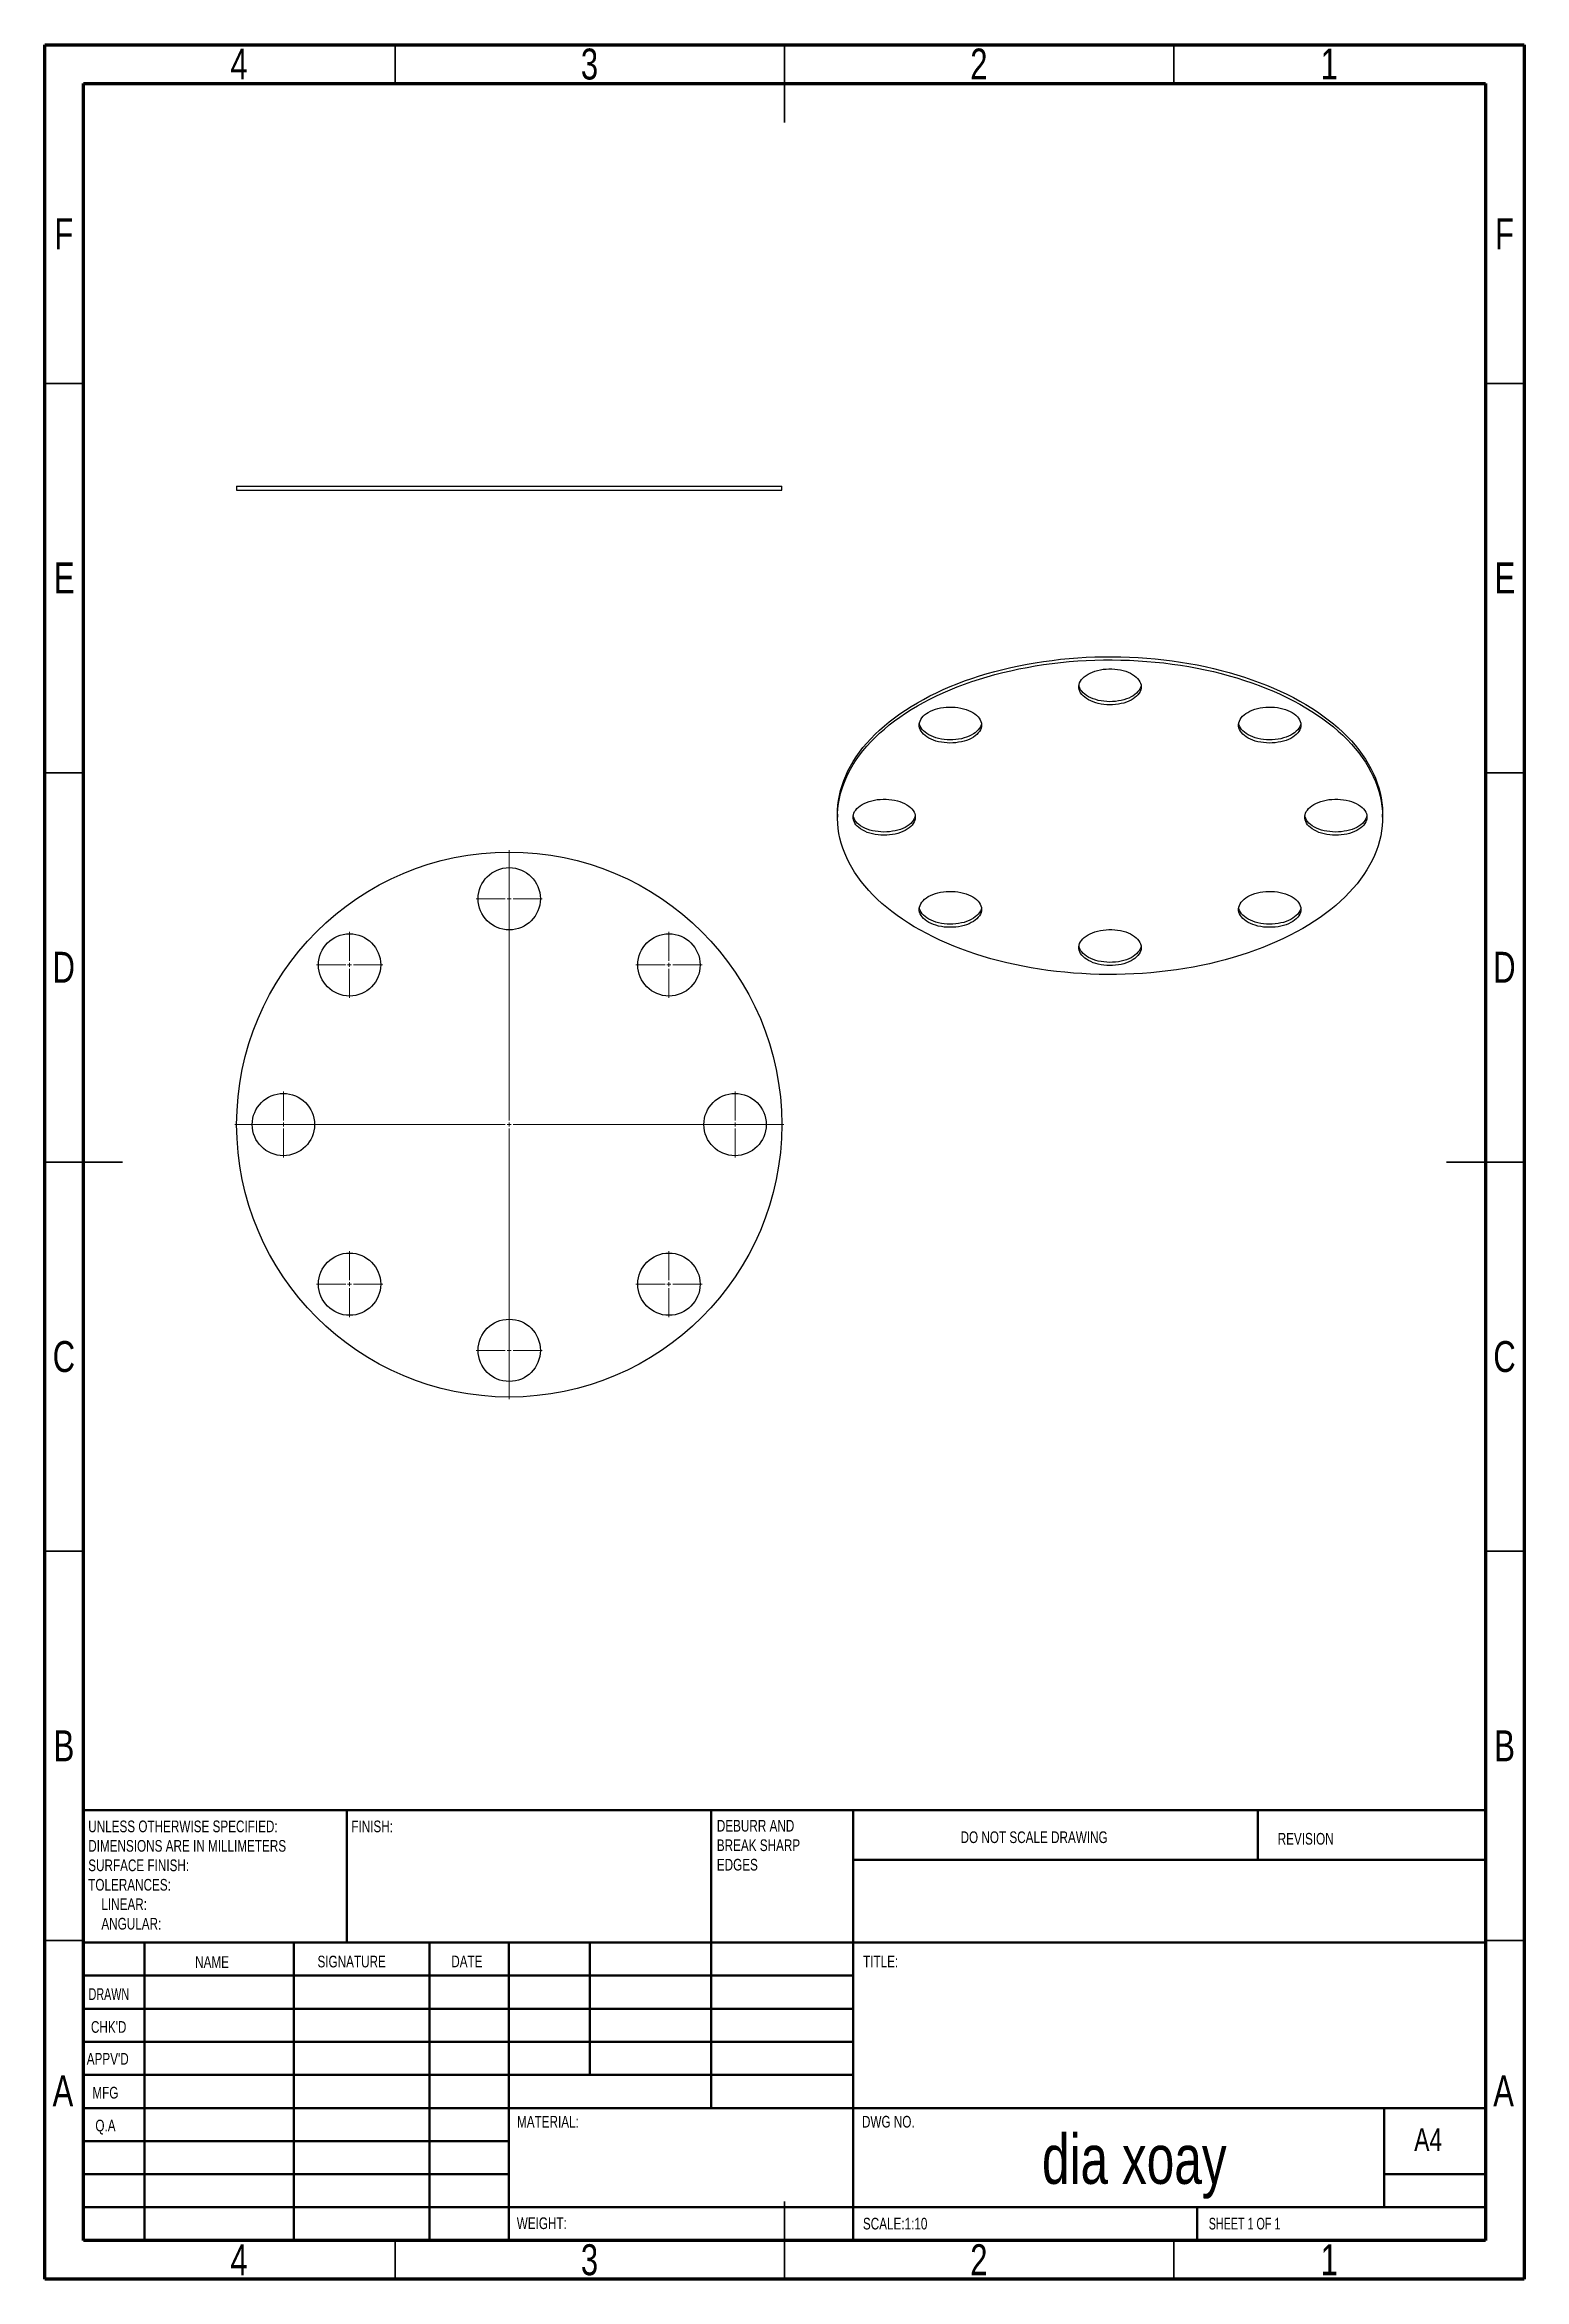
# Model space of a CAD drawing. Header units: millimetres. Extents: x 15 to 205, y 5 to 292.
import ezdxf

# ---------------------------------------------------------------- set-up
doc = ezdxf.new("R2010")
doc.units = ezdxf.units.MM
doc.styles.add('SLDTEXTSTYLE0', font='TXT', dxfattribs={"width": 0.75})
doc.styles.add('SLDTEXTSTYLE1', font='TXT', dxfattribs={"width": 0.686449})
doc.styles.add('SLDTEXTSTYLE2', font='TXT', dxfattribs={"width": 0.6875})

# ---------------------------------------------------------------- blocks, each defined once
blk = doc.blocks.new('SW_CENTERMARKSYMBOL_0')
at = {"color": 0, "linetype": 'Continuous', "lineweight": 18}
for p, q in [((0, 0.5), (0, 35.25)), ((-0.5, 0), (-35.25, 0)), ((0, 0), (-0.25, 0)), ((0, 0), (0, 0.25)), ((0, 0), (0, -0.25)), ((0, 0), (0.25, 0)), ((0.5, 0), (35.25, 0)), ((0, -0.5), (0, -35.25))]:
    blk.add_line(p, q, dxfattribs=at)
blk = doc.blocks.new('SW_CENTERMARKSYMBOL_1')
at = {"color": 0, "linetype": 'Continuous', "lineweight": 18}
for p, q in [((0, 0.5), (0, 4.25)), ((-0.5, 0), (-4.25, 0)), ((0, 0), (-0.25, 0)), ((0, 0), (0, 0.25)), ((0, 0), (0, -0.25)), ((0, 0), (0.25, 0)), ((0.5, 0), (4.25, 0)), ((0, -0.5), (0, -4.25))]:
    blk.add_line(p, q, dxfattribs=at)
blk = doc.blocks.new('SW_CENTERMARKSYMBOL_2')
at = {"color": 0, "linetype": 'Continuous', "lineweight": 18}
for p, q in [((0, 0.5), (0, 4.25)), ((-0.5, 0), (-4.25, 0)), ((0, 0), (-0.25, 0)), ((0, 0), (0, 0.25)), ((0, 0), (0, -0.25)), ((0, 0), (0.25, 0)), ((0.5, 0), (4.25, 0)), ((0, -0.5), (0, -4.25))]:
    blk.add_line(p, q, dxfattribs=at)
blk = doc.blocks.new('SW_CENTERMARKSYMBOL_3')
at = {"color": 0, "linetype": 'Continuous', "lineweight": 18}
for p, q in [((0, 0.5), (0, 4.25)), ((-0.5, 0), (-4.25, 0)), ((0, 0), (-0.25, 0)), ((0, 0), (0, 0.25)), ((0, 0), (0, -0.25)), ((0, 0), (0.25, 0)), ((0.5, 0), (4.25, 0)), ((0, -0.5), (0, -4.25))]:
    blk.add_line(p, q, dxfattribs=at)
blk = doc.blocks.new('SW_CENTERMARKSYMBOL_4')
at = {"color": 0, "linetype": 'Continuous', "lineweight": 18}
for p, q in [((0, 0.5), (0, 4.25)), ((-0.5, 0), (-4.25, 0)), ((0, 0), (-0.25, 0)), ((0, 0), (0, 0.25)), ((0, 0), (0, -0.25)), ((0, 0), (0.25, 0)), ((0.5, 0), (4.25, 0)), ((0, -0.5), (0, -4.25))]:
    blk.add_line(p, q, dxfattribs=at)
blk = doc.blocks.new('SW_CENTERMARKSYMBOL_5')
at = {"color": 0, "linetype": 'Continuous', "lineweight": 18}
for p, q in [((0, 0.5), (0, 4.25)), ((-0.5, 0), (-4.25, 0)), ((0, 0), (-0.25, 0)), ((0, 0), (0, 0.25)), ((0, 0), (0, -0.25)), ((0, 0), (0.25, 0)), ((0.5, 0), (4.25, 0)), ((0, -0.5), (0, -4.25))]:
    blk.add_line(p, q, dxfattribs=at)
blk = doc.blocks.new('SW_CENTERMARKSYMBOL_6')
at = {"color": 0, "linetype": 'Continuous', "lineweight": 18}
for p, q in [((0, 0.5), (0, 4.25)), ((-0.5, 0), (-4.25, 0)), ((0, 0), (-0.25, 0)), ((0, 0), (0, 0.25)), ((0, 0), (0, -0.25)), ((0, 0), (0.25, 0)), ((0.5, 0), (4.25, 0)), ((0, -0.5), (0, -4.25))]:
    blk.add_line(p, q, dxfattribs=at)
blk = doc.blocks.new('SW_CENTERMARKSYMBOL_7')
at = {"color": 0, "linetype": 'Continuous', "lineweight": 18}
for p, q in [((0, 0.5), (0, 4.25)), ((-0.5, 0), (-4.25, 0)), ((0, 0), (-0.25, 0)), ((0, 0), (0, 0.25)), ((0, 0), (0, -0.25)), ((0, 0), (0.25, 0)), ((0.5, 0), (4.25, 0)), ((0, -0.5), (0, -4.25))]:
    blk.add_line(p, q, dxfattribs=at)
blk = doc.blocks.new('SW_CENTERMARKSYMBOL_8')
at = {"color": 0, "linetype": 'Continuous', "lineweight": 18}
for p, q in [((0, 0.5), (0, 4.25)), ((-0.5, 0), (-4.25, 0)), ((0, 0), (-0.25, 0)), ((0, 0), (0, 0.25)), ((0, 0), (0, -0.25)), ((0, 0), (0.25, 0)), ((0.5, 0), (4.25, 0)), ((0, -0.5), (0, -4.25))]:
    blk.add_line(p, q, dxfattribs=at)

msp = doc.modelspace()

# ---------------------------------------------------------------- linework, layer by layer
at = {"color": 7, "linetype": 'Continuous', "lineweight": 70}
for p, q in [((15, 5), (15, 292)), ((15, 292), (205, 292)), ((205, 292), (205, 5)), ((20, 10), (20, 287)), ((20, 287), (200, 287)), ((200, 287), (200, 10)), ((200, 10), (20, 10)), ((205, 5), (15, 5))]:
    msp.add_line(p, q, dxfattribs=at)
at = {"color": 7, "linetype": 'Continuous', "lineweight": 35}
for p, q in [((60, 287), (60, 292)), ((110, 292), (110, 282)), ((110, 287), (110, 292)), ((160, 287), (160, 292)), ((20, 248.5), (15, 248.5)), ((200, 248.5), (205, 248.5)), ((20, 198.5), (15, 198.5)), ((200, 198.5), (205, 198.5)), ((15, 148.5), (25, 148.5)), ((20, 148.5), (15, 148.5)), ((205, 148.5), (195, 148.5)), ((200, 148.5), (205, 148.5)), ((20, 98.5), (15, 98.5)), ((200, 98.5), (205, 98.5)), ((20, 48.5), (15, 48.5)), ((200, 48.5), (205, 48.5)), ((110, 5), (110, 15)), ((60, 10), (60, 5)), ((110, 10), (110, 5)), ((160, 10), (160, 5))]:
    msp.add_line(p, q, dxfattribs=at)
at = {"color": 7, "linetype": 'Continuous', "lineweight": 25}
for p, q in [((39.65, 235.28), (39.65, 234.78)), ((39.65, 235.28), (74.65, 235.28)), ((39.65, 234.78), (74.65, 234.78)), ((74.65, 235.28), (109.65, 235.28)), ((74.65, 234.78), (109.65, 234.78)), ((109.65, 234.78), (109.65, 235.28)), ((116.81, 193.19), (116.81, 192.78)), ((186.81, 192.78), (186.81, 193.19))]:
    msp.add_line(p, q, dxfattribs=at)
at = {"color": 7, "linetype": 'Continuous', "lineweight": 50}
for p, q in [((20, 65.25), (200, 65.25)), ((20, 65.25), (20, 10)), ((53.8, 48.25), (53.8, 65.25)), ((100.6, 65.25), (100.6, 27)), ((118.8, 65.25), (118.8, 10)), ((170.8, 58.88), (170.8, 65.25)), ((200, 58.88), (118.8, 58.88)), ((200, 48.25), (20, 48.25)), ((27.8, 48.25), (27.8, 10)), ((46.99, 48.25), (46.99, 10)), ((64.4, 48.25), (64.4, 10)), ((74.6, 10), (74.6, 48.25)), ((85, 31.25), (85, 48.25)), ((118.8, 44), (20, 44)), ((118.8, 39.75), (20, 39.75)), ((118.8, 35.5), (20, 35.5)), ((118.8, 31.25), (20, 31.25)), ((74.6, 27), (20, 27)), ((74.6, 27), (200, 27)), ((187, 14.25), (187, 27)), ((74.6, 22.75), (20, 22.75)), ((74.6, 18.5), (20, 18.5)), ((200, 18.5), (187, 18.5)), ((20, 14.25), (200, 14.25)), ((163, 10), (163, 14.25))]:
    msp.add_line(p, q, dxfattribs=at)
at = {"color": 7, "linetype": 'Continuous', "lineweight": 25, "flags": 128}
for points in [[(127.06, 207.07), (127.85, 207.52), (128.68, 207.95), (129.52, 208.36), (130.39, 208.76), (131.28, 209.15), (132.19, 209.52), (133.12, 209.87), (134.07, 210.2), (135.03, 210.52), (136.01, 210.81), (137.01, 211.1), (138.03, 211.36), (139.06, 211.6), (140.1, 211.82), (141.15, 212.03), (142.21, 212.21), (143.28, 212.38), (144.37, 212.53), (145.45, 212.65), (146.55, 212.76), (147.65, 212.85), (148.75, 212.91), (149.86, 212.96), (150.97, 212.98), (152.08, 212.99), (153.19, 212.97), (154.3, 212.94), (155.41, 212.88), (156.51, 212.8), (157.61, 212.71), (158.7, 212.59), (159.79, 212.46), (160.86, 212.3), (161.93, 212.12), (162.99, 211.93), (164.04, 211.71), (165.07, 211.48), (166.09, 211.23), (167.1, 210.96), (168.09, 210.67), (169.06, 210.36), (170.02, 210.04), (170.96, 209.69), (171.88, 209.33), (172.78, 208.96), (173.66, 208.57), (174.51, 208.16), (175.35, 207.73), (176.16, 207.3), (176.94, 206.84), (177.7, 206.37), (178.44, 205.89), (179.14, 205.4), (179.82, 204.89), (180.48, 204.37), (181.1, 203.84), (181.69, 203.3), (182.25, 202.75), (182.79, 202.18), (183.29, 201.61), (183.76, 201.03), (184.19, 200.44), (184.6, 199.84), (184.97, 199.24), (185.31, 198.63), (185.61, 198.01), (185.88, 197.39), (186.12, 196.76), (186.32, 196.13), (186.49, 195.5), (186.62, 194.86), (186.72, 194.22), (186.78, 193.58), (186.8, 192.94), (186.8, 192.3), (186.75, 191.66), (186.67, 191.02), (186.56, 190.38), (186.41, 189.75), (186.22, 189.12), (186.01, 188.49), (185.75, 187.86), (185.46, 187.24), (185.14, 186.63), (184.79, 186.02), (184.4, 185.42), (183.98, 184.83), (183.53, 184.24), (183.04, 183.67), (182.52, 183.1), (181.98, 182.54), (181.4, 181.99), (180.79, 181.46), (180.15, 180.93), (179.49, 180.42), (178.79, 179.92), (178.07, 179.43), (177.33, 178.96), (176.55, 178.5), (175.76, 178.05), (174.93, 177.62), (174.09, 177.2), (173.22, 176.8), (172.33, 176.42), (171.42, 176.05), (170.49, 175.7), (169.55, 175.37), (168.58, 175.05), (167.6, 174.75), (166.6, 174.47), (165.58, 174.21), (164.56, 173.97), (163.51, 173.74), (162.46, 173.54), (161.4, 173.35), (160.33, 173.19), (159.24, 173.04), (158.16, 172.91), (157.06, 172.81), (155.96, 172.72), (154.86, 172.65), (153.75, 172.61), (152.64, 172.58), (151.53, 172.58), (150.42, 172.59), (149.31, 172.63), (148.2, 172.69), (147.1, 172.76), (146, 172.86), (144.91, 172.97), (143.82, 173.11), (142.75, 173.27), (141.68, 173.44), (140.62, 173.64), (139.57, 173.85), (138.54, 174.09), (137.52, 174.34), (136.51, 174.61), (135.52, 174.9), (134.55, 175.21), (133.59, 175.53), (132.65, 175.87), (131.73, 176.23), (130.83, 176.61), (129.95, 177), (129.1, 177.41), (128.26, 177.83), (127.45, 178.27), (126.67, 178.72), (125.91, 179.19), (125.17, 179.67), (124.47, 180.17), (123.79, 180.67), (123.13, 181.19), (122.51, 181.72), (121.92, 182.27), (121.36, 182.82), (120.82, 183.38), (120.32, 183.95), (119.85, 184.54), (119.42, 185.13), (119.01, 185.72), (118.64, 186.33), (118.3, 186.94), (118, 187.55), (117.73, 188.18), (117.49, 188.8), (117.29, 189.43), (117.12, 190.07), (116.99, 190.7), (116.89, 191.34), (116.83, 191.98), (116.81, 192.62), (116.82, 193.26), (116.86, 193.9), (116.94, 194.54), (117.05, 195.18), (117.2, 195.82), (117.39, 196.45), (117.61, 197.08), (117.86, 197.7), (118.15, 198.32), (118.47, 198.94), (118.82, 199.54), (119.21, 200.14), (119.63, 200.74), (120.08, 201.32), (120.57, 201.9), (121.09, 202.47), (121.63, 203.02), (122.21, 203.57), (122.82, 204.11), (123.46, 204.63), (124.12, 205.15), (124.82, 205.65), (125.54, 206.14), (126.28, 206.61), (127.06, 207.07)], [(127.06, 207.48), (127.85, 207.92), (128.68, 208.36), (129.52, 208.77), (130.39, 209.17), (131.28, 209.56), (132.19, 209.92), (133.12, 210.28), (134.07, 210.61), (135.03, 210.92), (136.01, 211.22), (137.01, 211.5), (138.03, 211.77), (139.06, 212.01), (140.1, 212.23), (141.15, 212.44), (142.21, 212.62), (143.28, 212.79), (144.37, 212.93), (145.45, 213.06), (146.55, 213.17), (147.65, 213.25), (148.75, 213.32), (149.86, 213.37), (150.97, 213.39), (152.08, 213.4), (153.19, 213.38), (154.3, 213.34), (155.41, 213.29), (156.51, 213.21), (157.61, 213.12), (158.7, 213), (159.79, 212.86), (160.86, 212.71), (161.93, 212.53), (162.99, 212.34), (164.04, 212.12), (165.07, 211.89), (166.09, 211.64), (167.1, 211.37), (168.09, 211.08), (169.06, 210.77), (170.02, 210.44), (170.96, 210.1), (171.88, 209.74), (172.78, 209.37), (173.66, 208.97), (174.51, 208.57), (175.35, 208.14), (176.16, 207.7), (176.94, 207.25), (177.7, 206.78), (178.44, 206.3), (179.14, 205.81), (179.82, 205.3), (180.48, 204.78), (181.1, 204.25), (181.69, 203.71), (182.25, 203.15), (182.79, 202.59), (183.29, 202.02), (183.76, 201.44), (184.19, 200.85), (184.6, 200.25), (184.97, 199.65), (185.31, 199.04), (185.61, 198.42), (185.88, 197.8), (186.12, 197.17), (186.32, 196.54), (186.49, 195.91), (186.62, 195.27), (186.72, 194.63), (186.78, 193.99), (186.8, 193.35), (186.81, 193.19)], [(148.98, 211.16), (149.25, 211.3), (149.55, 211.43), (149.87, 211.55), (150.21, 211.64), (150.56, 211.72), (150.92, 211.78), (151.29, 211.81), (151.66, 211.83), (152.04, 211.83), (152.41, 211.81), (152.78, 211.76), (153.14, 211.7), (153.49, 211.62), (153.82, 211.52), (154.13, 211.4), (154.43, 211.27), (154.7, 211.12), (154.95, 210.96), (155.16, 210.78), (155.35, 210.59), (155.51, 210.4), (155.63, 210.19), (155.73, 209.98), (155.78, 209.77), (155.8, 209.55), (155.79, 209.34), (155.74, 209.12), (155.66, 208.91), (155.54, 208.7), (155.39, 208.51), (155.21, 208.32), (155, 208.14), (154.76, 207.97), (154.5, 207.82), (154.21, 207.68), (153.9, 207.56), (153.57, 207.45), (153.23, 207.37), (152.87, 207.3), (152.5, 207.25), (152.13, 207.22), (151.76, 207.22), (151.38, 207.23), (151.01, 207.26), (150.65, 207.31), (150.3, 207.39), (149.96, 207.48), (149.63, 207.59), (149.33, 207.71), (149.04, 207.85), (148.78, 208.01), (148.55, 208.18), (148.35, 208.36), (148.18, 208.55), (148.03, 208.75), (147.93, 208.96), (147.85, 209.17), (147.81, 209.39), (147.81, 209.61), (147.84, 209.82), (147.9, 210.03), (148, 210.24), (148.14, 210.45), (148.3, 210.64), (148.5, 210.82), (148.72, 211), (148.98, 211.16)], [(155.79, 209.73), (155.74, 209.53), (155.66, 209.32), (155.54, 209.11), (155.39, 208.91), (155.21, 208.72), (155, 208.54), (154.76, 208.38), (154.5, 208.23), (154.21, 208.09), (153.9, 207.97), (153.57, 207.86), (153.23, 207.77), (152.87, 207.71), (152.5, 207.66), (152.13, 207.63), (151.76, 207.62), (151.38, 207.64), (151.01, 207.67), (150.65, 207.72), (150.3, 207.79), (149.96, 207.89), (149.63, 207.99), (149.33, 208.12), (149.04, 208.26), (148.78, 208.42), (148.55, 208.59), (148.35, 208.77), (148.18, 208.96), (148.03, 209.16), (147.93, 209.37), (147.85, 209.58), (147.82, 209.73)], [(116.81, 193.19), (116.82, 193.67), (116.86, 194.31), (116.94, 194.95), (117.05, 195.59), (117.2, 196.23), (117.39, 196.86), (117.61, 197.49), (117.86, 198.11), (118.15, 198.73), (118.47, 199.34), (118.82, 199.95), (119.21, 200.55), (119.63, 201.15), (120.08, 201.73), (120.57, 202.31), (121.09, 202.87), (121.63, 203.43), (122.21, 203.98), (122.82, 204.52), (123.46, 205.04), (124.12, 205.55), (124.82, 206.06), (125.54, 206.54), (126.28, 207.02), (127.06, 207.48)], [(128.47, 206.25), (128.75, 206.4), (129.05, 206.53), (129.37, 206.64), (129.7, 206.74), (130.05, 206.82), (130.42, 206.87), (130.78, 206.91), (131.16, 206.93), (131.53, 206.93), (131.91, 206.9), (132.27, 206.86), (132.63, 206.8), (132.98, 206.72), (133.31, 206.62), (133.63, 206.5), (133.92, 206.36), (134.19, 206.22), (134.44, 206.05), (134.66, 205.88), (134.85, 205.69), (135, 205.49), (135.13, 205.29), (135.22, 205.08), (135.28, 204.86), (135.3, 204.65), (135.29, 204.43), (135.24, 204.22), (135.15, 204.01), (135.04, 203.8), (134.89, 203.6), (134.71, 203.41), (134.5, 203.23), (134.26, 203.07), (133.99, 202.91), (133.7, 202.78), (133.39, 202.65), (133.06, 202.55), (132.72, 202.46), (132.36, 202.4), (132, 202.35), (131.63, 202.32), (131.25, 202.31), (130.88, 202.32), (130.51, 202.36), (130.14, 202.41), (129.79, 202.48), (129.45, 202.57), (129.13, 202.68), (128.82, 202.81), (128.54, 202.95), (128.28, 203.11), (128.05, 203.28), (127.84, 203.46), (127.67, 203.65), (127.53, 203.85), (127.42, 204.06), (127.35, 204.27), (127.31, 204.49), (127.3, 204.7), (127.33, 204.92), (127.4, 205.13), (127.5, 205.34), (127.63, 205.54), (127.8, 205.74), (127.99, 205.92), (128.22, 206.09), (128.47, 206.25)], [(169.48, 206.25), (169.76, 206.4), (170.06, 206.53), (170.38, 206.64), (170.72, 206.74), (171.07, 206.82), (171.43, 206.87), (171.8, 206.91), (172.17, 206.93), (172.55, 206.93), (172.92, 206.9), (173.29, 206.86), (173.65, 206.8), (173.99, 206.72), (174.32, 206.62), (174.64, 206.5), (174.93, 206.36), (175.21, 206.22), (175.45, 206.05), (175.67, 205.88), (175.86, 205.69), (176.02, 205.49), (176.14, 205.29), (176.23, 205.08), (176.29, 204.86), (176.31, 204.65), (176.3, 204.43), (176.25, 204.22), (176.17, 204.01), (176.05, 203.8), (175.9, 203.6), (175.72, 203.41), (175.51, 203.23), (175.27, 203.07), (175, 202.91), (174.72, 202.78), (174.41, 202.65), (174.08, 202.55), (173.73, 202.46), (173.38, 202.4), (173.01, 202.35), (172.64, 202.32), (172.26, 202.31), (171.89, 202.32), (171.52, 202.36), (171.16, 202.41), (170.8, 202.48), (170.46, 202.57), (170.14, 202.68), (169.83, 202.81), (169.55, 202.95), (169.29, 203.11), (169.06, 203.28), (168.86, 203.46), (168.68, 203.65), (168.54, 203.85), (168.43, 204.06), (168.36, 204.27), (168.32, 204.49), (168.31, 204.7), (168.34, 204.92), (168.41, 205.13), (168.51, 205.34), (168.64, 205.54), (168.81, 205.74), (169.01, 205.92), (169.23, 206.09), (169.48, 206.25)], [(135.28, 204.83), (135.24, 204.63), (135.15, 204.41), (135.04, 204.21), (134.89, 204.01), (134.71, 203.82), (134.5, 203.64), (134.26, 203.47), (133.99, 203.32), (133.7, 203.18), (133.39, 203.06), (133.06, 202.96), (132.72, 202.87), (132.36, 202.8), (132, 202.76), (131.63, 202.73), (131.25, 202.72), (130.88, 202.73), (130.51, 202.77), (130.14, 202.82), (129.79, 202.89), (129.45, 202.98), (129.13, 203.09), (128.82, 203.22), (128.54, 203.36), (128.28, 203.52), (128.05, 203.69), (127.84, 203.87), (127.67, 204.06), (127.53, 204.26), (127.42, 204.47), (127.35, 204.68), (127.31, 204.83)], [(176.3, 204.83), (176.25, 204.63), (176.17, 204.41), (176.05, 204.21), (175.9, 204.01), (175.72, 203.82), (175.51, 203.64), (175.27, 203.47), (175, 203.32), (174.72, 203.18), (174.41, 203.06), (174.08, 202.96), (173.73, 202.87), (173.38, 202.8), (173.01, 202.76), (172.64, 202.73), (172.26, 202.72), (171.89, 202.73), (171.52, 202.77), (171.16, 202.82), (170.8, 202.89), (170.46, 202.98), (170.14, 203.09), (169.83, 203.22), (169.55, 203.36), (169.29, 203.52), (169.06, 203.69), (168.86, 203.87), (168.68, 204.06), (168.54, 204.26), (168.43, 204.47), (168.36, 204.68), (168.33, 204.83)], [(119.98, 194.42), (120.25, 194.56), (120.55, 194.69), (120.87, 194.81), (121.21, 194.9), (121.56, 194.98), (121.92, 195.04), (122.29, 195.07), (122.66, 195.09), (123.04, 195.09), (123.41, 195.07), (123.78, 195.02), (124.14, 194.96), (124.49, 194.88), (124.82, 194.78), (125.13, 194.66), (125.43, 194.53), (125.7, 194.38), (125.95, 194.21), (126.16, 194.04), (126.35, 193.85), (126.51, 193.65), (126.63, 193.45), (126.73, 193.24), (126.78, 193.03), (126.8, 192.81), (126.79, 192.59), (126.74, 192.38), (126.66, 192.17), (126.54, 191.96), (126.39, 191.76), (126.21, 191.57), (126, 191.4), (125.76, 191.23), (125.5, 191.08), (125.21, 190.94), (124.9, 190.82), (124.57, 190.71), (124.23, 190.62), (123.87, 190.56), (123.5, 190.51), (123.13, 190.48), (122.76, 190.47), (122.38, 190.49), (122.01, 190.52), (121.65, 190.57), (121.3, 190.64), (120.96, 190.74), (120.63, 190.84), (120.33, 190.97), (120.04, 191.11), (119.78, 191.27), (119.55, 191.44), (119.35, 191.62), (119.18, 191.81), (119.03, 192.01), (118.93, 192.22), (118.85, 192.43), (118.81, 192.65), (118.81, 192.86), (118.84, 193.08), (118.9, 193.29), (119, 193.5), (119.14, 193.7), (119.3, 193.9), (119.5, 194.08), (119.72, 194.26), (119.98, 194.42)], [(126.79, 192.99), (126.74, 192.79), (126.66, 192.58), (126.54, 192.37), (126.39, 192.17), (126.21, 191.98), (126, 191.8), (125.76, 191.64), (125.5, 191.48), (125.21, 191.35), (124.9, 191.22), (124.57, 191.12), (124.23, 191.03), (123.87, 190.97), (123.5, 190.92), (123.13, 190.89), (122.76, 190.88), (122.38, 190.9), (122.01, 190.93), (121.65, 190.98), (121.3, 191.05), (120.96, 191.14), (120.63, 191.25), (120.33, 191.38), (120.04, 191.52), (119.78, 191.68), (119.55, 191.85), (119.35, 192.03), (119.18, 192.22), (119.03, 192.42), (118.93, 192.63), (118.85, 192.84), (118.82, 192.99)], [(177.98, 194.42), (178.25, 194.56), (178.55, 194.69), (178.87, 194.81), (179.21, 194.9), (179.56, 194.98), (179.92, 195.04), (180.29, 195.07), (180.66, 195.09), (181.04, 195.09), (181.41, 195.07), (181.78, 195.02), (182.14, 194.96), (182.49, 194.88), (182.82, 194.78), (183.13, 194.66), (183.43, 194.53), (183.7, 194.38), (183.95, 194.21), (184.16, 194.04), (184.35, 193.85), (184.51, 193.65), (184.63, 193.45), (184.73, 193.24), (184.78, 193.03), (184.8, 192.81), (184.79, 192.59), (184.74, 192.38), (184.66, 192.17), (184.54, 191.96), (184.39, 191.76), (184.21, 191.57), (184, 191.4), (183.76, 191.23), (183.5, 191.08), (183.21, 190.94), (182.9, 190.82), (182.57, 190.71), (182.23, 190.62), (181.87, 190.56), (181.5, 190.51), (181.13, 190.48), (180.76, 190.47), (180.38, 190.49), (180.01, 190.52), (179.65, 190.57), (179.3, 190.64), (178.96, 190.74), (178.63, 190.84), (178.33, 190.97), (178.04, 191.11), (177.78, 191.27), (177.55, 191.44), (177.35, 191.62), (177.18, 191.81), (177.03, 192.01), (176.93, 192.22), (176.85, 192.43), (176.81, 192.65), (176.81, 192.86), (176.84, 193.08), (176.9, 193.29), (177, 193.5), (177.14, 193.7), (177.3, 193.9), (177.5, 194.08), (177.72, 194.26), (177.98, 194.42)], [(184.79, 192.99), (184.74, 192.79), (184.66, 192.58), (184.54, 192.37), (184.39, 192.17), (184.21, 191.98), (184, 191.8), (183.76, 191.64), (183.5, 191.48), (183.21, 191.35), (182.9, 191.22), (182.57, 191.12), (182.23, 191.03), (181.87, 190.97), (181.5, 190.92), (181.13, 190.89), (180.76, 190.88), (180.38, 190.9), (180.01, 190.93), (179.65, 190.98), (179.3, 191.05), (178.96, 191.14), (178.63, 191.25), (178.33, 191.38), (178.04, 191.52), (177.78, 191.68), (177.55, 191.85), (177.35, 192.03), (177.18, 192.22), (177.03, 192.42), (176.93, 192.63), (176.85, 192.84), (176.82, 192.99)], [(128.47, 182.58), (128.75, 182.72), (129.05, 182.85), (129.37, 182.97), (129.7, 183.06), (130.05, 183.14), (130.42, 183.2), (130.78, 183.24), (131.16, 183.25), (131.53, 183.25), (131.91, 183.23), (132.27, 183.18), (132.63, 183.12), (132.98, 183.04), (133.31, 182.94), (133.63, 182.82), (133.92, 182.69), (134.19, 182.54), (134.44, 182.38), (134.66, 182.2), (134.85, 182.01), (135, 181.82), (135.13, 181.61), (135.22, 181.4), (135.28, 181.19), (135.3, 180.97), (135.29, 180.76), (135.24, 180.54), (135.15, 180.33), (135.04, 180.12), (134.89, 179.93), (134.71, 179.74), (134.5, 179.56), (134.26, 179.39), (133.99, 179.24), (133.7, 179.1), (133.39, 178.98), (133.06, 178.87), (132.72, 178.79), (132.36, 178.72), (132, 178.67), (131.63, 178.64), (131.25, 178.64), (130.88, 178.65), (130.51, 178.68), (130.14, 178.73), (129.79, 178.81), (129.45, 178.9), (129.13, 179.01), (128.82, 179.13), (128.54, 179.27), (128.28, 179.43), (128.05, 179.6), (127.84, 179.78), (127.67, 179.97), (127.53, 180.18), (127.42, 180.38), (127.35, 180.59), (127.31, 180.81), (127.3, 181.03), (127.33, 181.24), (127.4, 181.46), (127.5, 181.66), (127.63, 181.87), (127.8, 182.06), (127.99, 182.24), (128.22, 182.42), (128.47, 182.58)], [(135.28, 181.15), (135.24, 180.95), (135.15, 180.74), (135.04, 180.53), (134.89, 180.33), (134.71, 180.14), (134.5, 179.97), (134.26, 179.8), (133.99, 179.65), (133.7, 179.51), (133.39, 179.39), (133.06, 179.28), (132.72, 179.2), (132.36, 179.13), (132, 179.08), (131.63, 179.05), (131.25, 179.04), (130.88, 179.06), (130.51, 179.09), (130.14, 179.14), (129.79, 179.21), (129.45, 179.31), (129.13, 179.41), (128.82, 179.54), (128.54, 179.68), (128.28, 179.84), (128.05, 180.01), (127.84, 180.19), (127.67, 180.38), (127.53, 180.58), (127.42, 180.79), (127.35, 181), (127.31, 181.15)], [(169.48, 182.58), (169.76, 182.72), (170.06, 182.85), (170.38, 182.97), (170.72, 183.06), (171.07, 183.14), (171.43, 183.2), (171.8, 183.24), (172.17, 183.25), (172.55, 183.25), (172.92, 183.23), (173.29, 183.18), (173.65, 183.12), (173.99, 183.04), (174.32, 182.94), (174.64, 182.82), (174.93, 182.69), (175.21, 182.54), (175.45, 182.38), (175.67, 182.2), (175.86, 182.01), (176.02, 181.82), (176.14, 181.61), (176.23, 181.4), (176.29, 181.19), (176.31, 180.97), (176.3, 180.76), (176.25, 180.54), (176.17, 180.33), (176.05, 180.12), (175.9, 179.93), (175.72, 179.74), (175.51, 179.56), (175.27, 179.39), (175, 179.24), (174.72, 179.1), (174.41, 178.98), (174.08, 178.87), (173.73, 178.79), (173.38, 178.72), (173.01, 178.67), (172.64, 178.64), (172.26, 178.64), (171.89, 178.65), (171.52, 178.68), (171.16, 178.73), (170.8, 178.81), (170.46, 178.9), (170.14, 179.01), (169.83, 179.13), (169.55, 179.27), (169.29, 179.43), (169.06, 179.6), (168.86, 179.78), (168.68, 179.97), (168.54, 180.18), (168.43, 180.38), (168.36, 180.59), (168.32, 180.81), (168.31, 181.03), (168.34, 181.24), (168.41, 181.46), (168.51, 181.66), (168.64, 181.87), (168.81, 182.06), (169.01, 182.24), (169.23, 182.42), (169.48, 182.58)], [(176.3, 181.15), (176.25, 180.95), (176.17, 180.74), (176.05, 180.53), (175.9, 180.33), (175.72, 180.14), (175.51, 179.97), (175.27, 179.8), (175, 179.65), (174.72, 179.51), (174.41, 179.39), (174.08, 179.28), (173.73, 179.2), (173.38, 179.13), (173.01, 179.08), (172.64, 179.05), (172.26, 179.04), (171.89, 179.06), (171.52, 179.09), (171.16, 179.14), (170.8, 179.21), (170.46, 179.31), (170.14, 179.41), (169.83, 179.54), (169.55, 179.68), (169.29, 179.84), (169.06, 180.01), (168.86, 180.19), (168.68, 180.38), (168.54, 180.58), (168.43, 180.79), (168.36, 181), (168.33, 181.15)], [(148.98, 177.67), (149.25, 177.82), (149.55, 177.95), (149.87, 178.06), (150.21, 178.16), (150.56, 178.24), (150.92, 178.29), (151.29, 178.33), (151.66, 178.35), (152.04, 178.35), (152.41, 178.32), (152.78, 178.28), (153.14, 178.22), (153.49, 178.14), (153.82, 178.04), (154.13, 177.92), (154.43, 177.79), (154.7, 177.64), (154.95, 177.47), (155.16, 177.3), (155.35, 177.11), (155.51, 176.91), (155.63, 176.71), (155.73, 176.5), (155.78, 176.28), (155.8, 176.07), (155.79, 175.85), (155.74, 175.64), (155.66, 175.43), (155.54, 175.22), (155.39, 175.02), (155.21, 174.83), (155, 174.65), (154.76, 174.49), (154.5, 174.33), (154.21, 174.2), (153.9, 174.07), (153.57, 173.97), (153.23, 173.88), (152.87, 173.82), (152.5, 173.77), (152.13, 173.74), (151.76, 173.73), (151.38, 173.75), (151.01, 173.78), (150.65, 173.83), (150.3, 173.9), (149.96, 173.99), (149.63, 174.1), (149.33, 174.23), (149.04, 174.37), (148.78, 174.53), (148.55, 174.7), (148.35, 174.88), (148.18, 175.07), (148.03, 175.27), (147.93, 175.48), (147.85, 175.69), (147.81, 175.91), (147.81, 176.12), (147.84, 176.34), (147.9, 176.55), (148, 176.76), (148.14, 176.96), (148.3, 177.16), (148.5, 177.34), (148.72, 177.51), (148.98, 177.67)], [(155.79, 176.25), (155.74, 176.05), (155.66, 175.83), (155.54, 175.63), (155.39, 175.43), (155.21, 175.24), (155, 175.06), (154.76, 174.9), (154.5, 174.74), (154.21, 174.6), (153.9, 174.48), (153.57, 174.38), (153.23, 174.29), (152.87, 174.22), (152.5, 174.18), (152.13, 174.15), (151.76, 174.14), (151.38, 174.15), (151.01, 174.19), (150.65, 174.24), (150.3, 174.31), (149.96, 174.4), (149.63, 174.51), (149.33, 174.64), (149.04, 174.78), (148.78, 174.94), (148.55, 175.11), (148.35, 175.29), (148.18, 175.48), (148.03, 175.68), (147.93, 175.89), (147.85, 176.1), (147.82, 176.25)]]:
    msp.add_lwpolyline(points, dxfattribs=at)
at = {"color": 7, "linetype": 'Continuous', "lineweight": 25}
for centre, radius in [((74.65, 153.31), 35), ((74.65, 182.31), 4), ((54.15, 173.82), 4), ((95.16, 173.82), 4), ((45.65, 153.31), 4), ((103.65, 153.31), 4), ((54.15, 132.81), 4), ((95.16, 132.81), 4), ((74.65, 124.31), 4)]:
    msp.add_circle(centre, radius, dxfattribs=at)

# ---------------------------------------------------------------- block references
at = {"color": 7, "linetype": 'Continuous', "lineweight": 0}
for name, p in [('SW_CENTERMARKSYMBOL_0', (74.65, 153.31)), ('SW_CENTERMARKSYMBOL_4', (74.65, 182.31)), ('SW_CENTERMARKSYMBOL_3', (54.15, 173.82)), ('SW_CENTERMARKSYMBOL_5', (95.16, 173.82)), ('SW_CENTERMARKSYMBOL_2', (45.65, 153.31)), ('SW_CENTERMARKSYMBOL_6', (103.65, 153.31)), ('SW_CENTERMARKSYMBOL_1', (54.15, 132.81)), ('SW_CENTERMARKSYMBOL_7', (95.16, 132.81)), ('SW_CENTERMARKSYMBOL_8', (74.65, 124.31))]:
    msp.add_blockref(name, p, dxfattribs=at)

# ---------------------------------------------------------------- texts
for s, insert, char_height, attachment_point, style in [('4', (39.96, 291.5), 3.97, 2, 'SLDTEXTSTYLE0'), ('3', (84.96, 291.5), 3.97, 2, 'SLDTEXTSTYLE0'), ('2', (134.96, 291.5), 3.97, 2, 'SLDTEXTSTYLE0'), ('1', (179.96, 291.5), 3.97, 2, 'SLDTEXTSTYLE0'), ('F', (17.46, 269.69), 3.97, 2, 'SLDTEXTSTYLE0'), ('F', (202.46, 269.69), 3.97, 2, 'SLDTEXTSTYLE0'), ('E', (17.51, 225.5), 3.97, 2, 'SLDTEXTSTYLE0'), ('E', (202.51, 225.5), 3.97, 2, 'SLDTEXTSTYLE0'), ('D', (17.45, 175.5), 3.97, 2, 'SLDTEXTSTYLE0'), ('D', (202.45, 175.5), 3.97, 2, 'SLDTEXTSTYLE0'), ('C', (17.46, 125.5), 3.97, 2, 'SLDTEXTSTYLE0'), ('C', (202.46, 125.5), 3.97, 2, 'SLDTEXTSTYLE0'), ('B', (17.47, 75.5), 3.97, 2, 'SLDTEXTSTYLE0'), ('B', (202.47, 75.5), 3.97, 2, 'SLDTEXTSTYLE0'), ('UNLESS OTHERWISE SPECIFIED:', (20.59, 63.92), 1.5, 1, 'SLDTEXTSTYLE0'), ('FINISH:', (54.37, 63.92), 1.5, 1, 'SLDTEXTSTYLE0'), ('DEBURR AND', (101.31, 64), 1.5, 1, 'SLDTEXTSTYLE0'), ('DIMENSIONS ARE IN MILLIMETERS', (20.59, 61.42), 1.5, 1, 'SLDTEXTSTYLE0'), ('BREAK SHARP', (101.31, 61.5), 1.5, 1, 'SLDTEXTSTYLE0'), ('DO NOT SCALE DRAWING', (132.61, 62.53), 1.5, 1, 'SLDTEXTSTYLE0'), ('REVISION', (173.33, 62.33), 1.5, 1, 'SLDTEXTSTYLE0'), ('SURFACE FINISH:', (20.59, 58.92), 1.5, 1, 'SLDTEXTSTYLE0'), ('EDGES', (101.31, 59), 1.5, 1, 'SLDTEXTSTYLE0'), ('TOLERANCES:', (20.59, 56.42), 1.5, 1, 'SLDTEXTSTYLE0'), ('LINEAR:', (22.28, 53.92), 1.5, 1, 'SLDTEXTSTYLE0'), ('ANGULAR:', (22.28, 51.42), 1.5, 1, 'SLDTEXTSTYLE0'), ('NAME', (34.32, 46.5), 1.5, 1, 'SLDTEXTSTYLE0'), ('SIGNATURE', (50.03, 46.56), 1.5, 1, 'SLDTEXTSTYLE0'), ('DATE', (67.21, 46.58), 1.5, 1, 'SLDTEXTSTYLE0'), ('TITLE:', (120.09, 46.58), 1.5, 1, 'SLDTEXTSTYLE0'), ('DRAWN', (20.64, 42.38), 1.5, 1, 'SLDTEXTSTYLE1'), ("CHK'D", (20.94, 38.16), 1.5, 1, 'SLDTEXTSTYLE0'), ("APPV'D", (20.4, 34.07), 1.5, 1, 'SLDTEXTSTYLE0'), ('A', (17.34, 31.19), 3.97, 2, 'SLDTEXTSTYLE0'), ('MFG', (21.12, 29.72), 1.5, 1, 'SLDTEXTSTYLE0'), ('A', (202.34, 31.19), 3.97, 2, 'SLDTEXTSTYLE0'), ('MATERIAL:', (75.65, 25.99), 1.5, 1, 'SLDTEXTSTYLE0'), ('DWG NO.', (119.95, 25.99), 1.5, 1, 'SLDTEXTSTYLE0'), ('Q.A', (21.51, 25.5), 1.5, 1, 'SLDTEXTSTYLE0'), ('dia xoay', (154.92, 23.61), 6.35, 2, 'SLDTEXTSTYLE0'), ('A4', (190.87, 24.41), 2.91, 1, 'SLDTEXTSTYLE0'), ('WEIGHT:', (75.62, 12.95), 1.499, 1, 'SLDTEXTSTYLE0'), ('SCALE:1:10', (120.07, 12.9), 1.5, 1, 'SLDTEXTSTYLE0'), ('SHEET 1 OF 1', (164.48, 12.9), 1.5, 1, 'SLDTEXTSTYLE2'), ('4', (39.96, 9.5), 3.97, 2, 'SLDTEXTSTYLE0'), ('3', (84.96, 9.5), 3.97, 2, 'SLDTEXTSTYLE0'), ('2', (134.96, 9.5), 3.97, 2, 'SLDTEXTSTYLE0'), ('1', (179.96, 9.5), 3.97, 2, 'SLDTEXTSTYLE0')]:
    msp.add_mtext(s, dxfattribs=dict(at, insert=insert, char_height=char_height, attachment_point=attachment_point, style=style))

doc.saveas('drawing.dxf')
